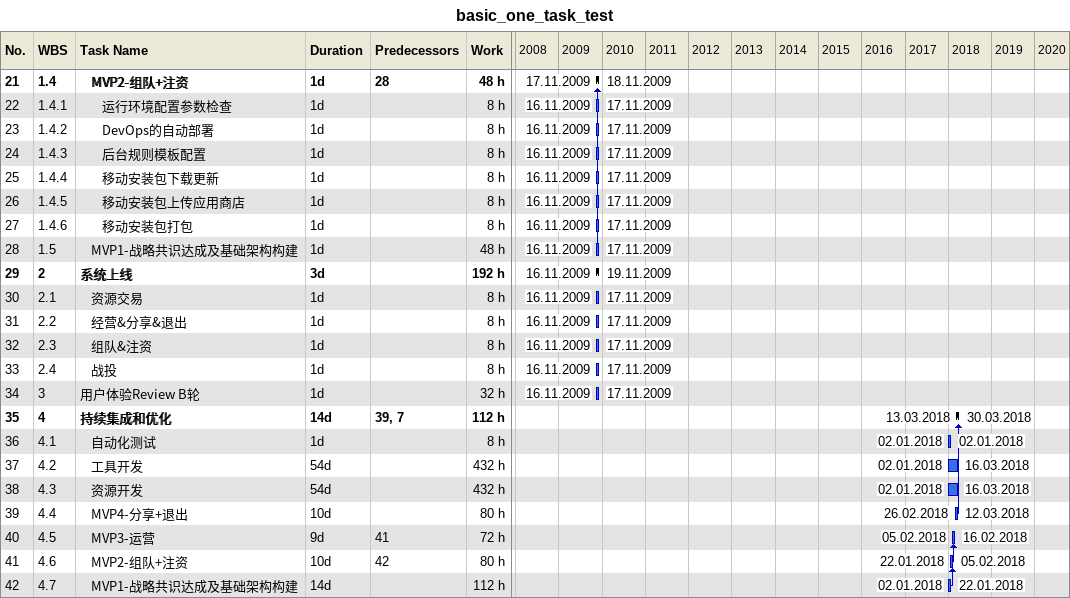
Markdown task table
basic_one_task_test

| ID | WBS | Task | Duration | Start | Finish | Predecessors | Work (h) |
|---|---|---|---|---|---|---|---|
| 21 | 1.4 | **MVP2-组队+注资** | 1d | 2009-11-17 | 2009-11-18 | 28 | 48 |
| 22 | 1.4.1 | 运行环境配置参数检查 | 1d | 2009-11-16 | 2009-11-17 |  | 8 |
| 23 | 1.4.2 | DevOps的自动部署 | 1d | 2009-11-16 | 2009-11-17 |  | 8 |
| 24 | 1.4.3 | 后台规则模板配置 | 1d | 2009-11-16 | 2009-11-17 |  | 8 |
| 25 | 1.4.4 | 移动安装包下载更新 | 1d | 2009-11-16 | 2009-11-17 |  | 8 |
| 26 | 1.4.5 | 移动安装包上传应用商店 | 1d | 2009-11-16 | 2009-11-17 |  | 8 |
| 27 | 1.4.6 | 移动安装包打包 | 1d | 2009-11-16 | 2009-11-17 |  | 8 |
| 28 | 1.5 | MVP1-战略共识达成及基础架构构建 | 1d | 2009-11-16 | 2009-11-17 |  | 48 |
| 29 | 2 | **系统上线** | 3d | 2009-11-16 | 2009-11-19 |  | 192 |
| 30 | 2.1 | 资源交易 | 1d | 2009-11-16 | 2009-11-17 |  | 8 |
| 31 | 2.2 | 经营&分享&退出 | 1d | 2009-11-16 | 2009-11-17 |  | 8 |
| 32 | 2.3 | 组队&注资 | 1d | 2009-11-16 | 2009-11-17 |  | 8 |
| 33 | 2.4 | 战投 | 1d | 2009-11-16 | 2009-11-17 |  | 8 |
| 34 | 3 | 用户体验Review B轮 | 1d | 2009-11-16 | 2009-11-17 |  | 32 |
| 35 | 4 | **持续集成和优化** | 14d | 2018-03-13 | 2018-03-30 | 39, 7 | 112 |
| 36 | 4.1 | 自动化测试 | 1d | 2018-01-02 | 2018-01-02 |  | 8 |
| 37 | 4.2 | 工具开发 | 54d | 2018-01-02 | 2018-03-16 |  | 432 |
| 38 | 4.3 | 资源开发 | 54d | 2018-01-02 | 2018-03-16 |  | 432 |
| 39 | 4.4 | MVP4-分享+退出 | 10d | 2018-02-26 | 2018-03-12 |  | 80 |
| 40 | 4.5 | MVP3-运营 | 9d | 2018-02-05 | 2018-02-16 | 41 | 72 |
| 41 | 4.6 | MVP2-组队+注资 | 10d | 2018-01-22 | 2018-02-05 | 42 | 80 |
| 42 | 4.7 | MVP1-战略共识达成及基础架构构建 | 14d | 2018-01-02 | 2018-01-22 |  | 112 |
